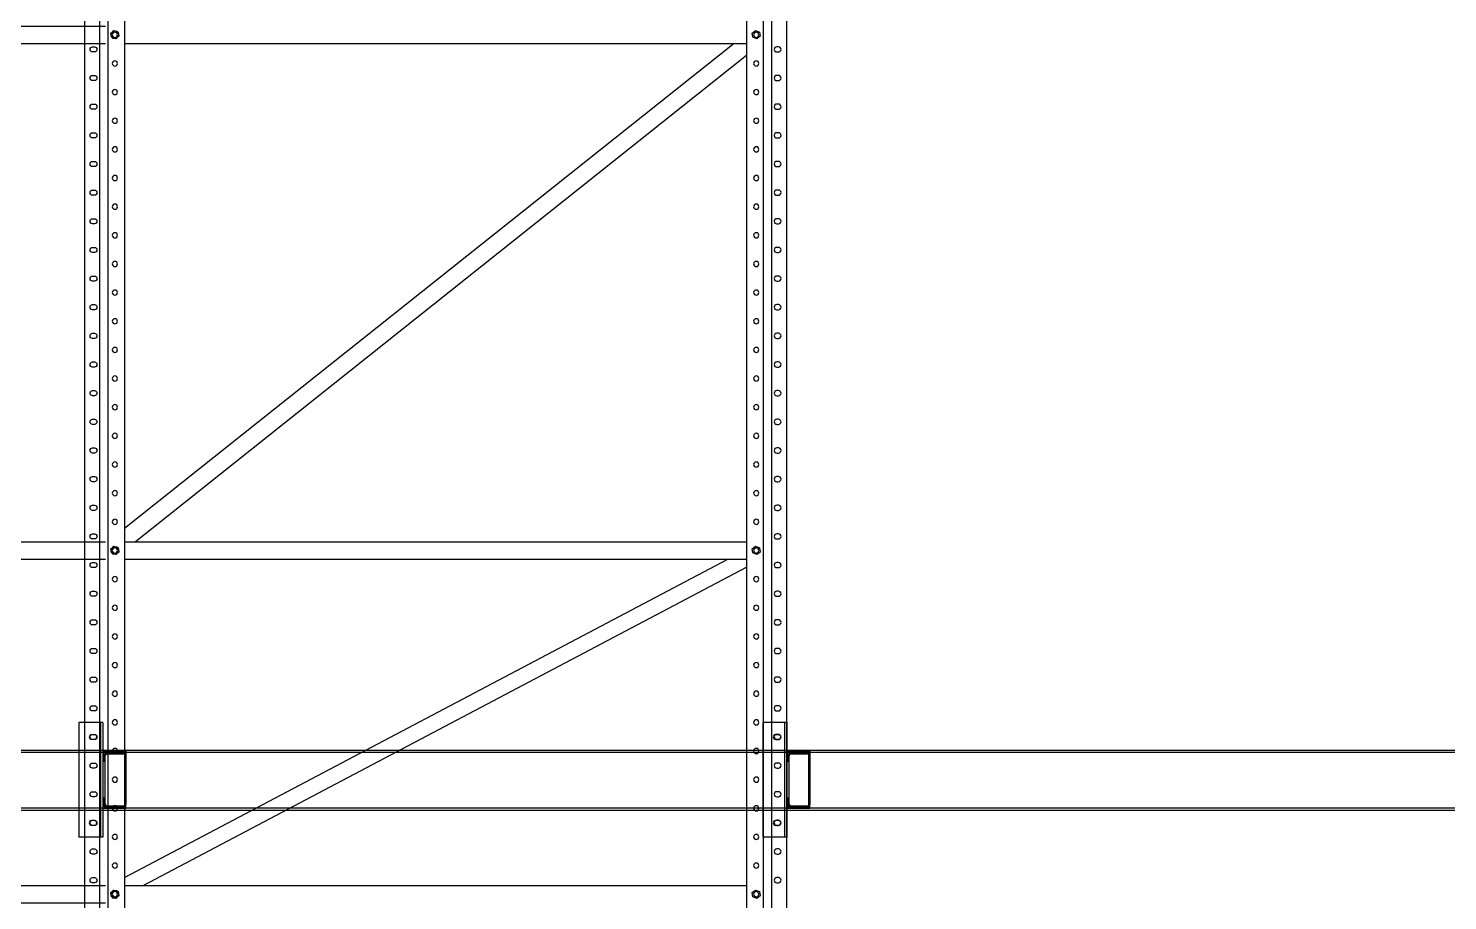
# Model space of a CAD drawing. Header units: millimetres. Extents: x 223 to 55669, y 510 to 13629.
# Drawn here: x 2300 to 4778, y 2320 to 3842 of the extents above; entities that cross this region are included whole.
import ezdxf

# ---------------------------------------------------------------- set-up
doc = ezdxf.new("R2010")
doc.units = ezdxf.units.MM
doc.linetypes.add('LIN0', pattern=[0])
doc.layers.add('02', color=2, linetype='Continuous')
doc.layers.add('MONTANTE', color=170, linetype='LIN0', lineweight=25)

# ---------------------------------------------------------------- blocks, each defined once
blk = doc.blocks.new('*U66')
at = {"layer": 'MONTANTE'}
for p, q in [((-1277.6, 10954.8), (-1277.6, 64.7)), ((-1251.5, 10954.8), (-1251.5, 64.7)), ((-1237.1, 10954.8), (-1237.1, 4.8)), ((-1207.9, 10954.8), (-1207.9, 4.8)), ((-122.4, 10954.8), (-122.4, 4.8)), ((-93.2, 10954.8), (-93.2, 4.8)), ((-78.8, 10954.8), (-78.8, 64.7)), ((-52.6, 10954.8), (-52.6, 64.7)), ((-122.4, 2789.7), (-1207.9, 2789.7)), ((-122.4, 2789.7), (-1207.9, 2789.7)), ((-1186.6, 2789.7), (-122.4, 1943.2)), ((-1207.9, 2768.6), (-141.4, 1919.7)), ((-122.4, 1919.7), (-1207.9, 1919.7)), ((-122.4, 1889.7), (-1207.9, 1889.7)), ((-122.4, 1334.2), (-1175.6, 1889.7)), ((-154.7, 1319.7), (-1207.9, 1875.3)), ((-122.4, 1319.7), (-1207.9, 1319.7))]:
    blk.add_line(p, q, dxfattribs=at)
for points in [[(-1223.9, 2812), (-1230.7, 2809.2), (-1231.7, 2802), (-1225.9, 2797.5), (-1219.1, 2800.3), (-1218.1, 2807.5), (-1223.9, 2812)], [(-1223.9, 2812), (-1230.7, 2809.2), (-1231.7, 2802), (-1225.9, 2797.5), (-1219.1, 2800.3), (-1218.1, 2807.5), (-1223.9, 2812)], [(-104.4, 2812), (-111.2, 2809.2), (-112.2, 2802), (-106.4, 2797.5), (-99.6, 2800.3), (-98.6, 2807.5), (-104.4, 2812)], [(-104.4, 2812), (-111.2, 2809.2), (-112.2, 2802), (-106.4, 2797.5), (-99.6, 2800.3), (-98.6, 2807.5), (-104.4, 2812)], [(-1223.9, 1912), (-1230.7, 1909.2), (-1231.7, 1902), (-1225.9, 1897.5), (-1219.1, 1900.3), (-1218.1, 1907.5), (-1223.9, 1912)], [(-104.4, 1912), (-111.2, 1909.2), (-112.2, 1902), (-106.4, 1897.5), (-99.6, 1900.3), (-98.6, 1907.5), (-104.4, 1912)], [(-1223.9, 1312), (-1230.7, 1309.2), (-1231.7, 1302), (-1225.9, 1297.5), (-1219.1, 1300.3), (-1218.1, 1307.5), (-1223.9, 1312)], [(-104.4, 1312), (-111.2, 1309.2), (-112.2, 1302), (-106.4, 1297.5), (-99.6, 1300.3), (-98.6, 1307.5), (-104.4, 1312)]]:
    blk.add_lwpolyline(points, dxfattribs=at)
for points in [[(-1260.7, 2774.7), (-1263.7, 2774.7, -1), (-1263.7, 2783.7), (-1260.7, 2783.7, -1)], [(-69.6, 2774.7), (-66.6, 2774.7, 1), (-66.6, 2783.7), (-69.6, 2783.7, 1)], [(-1260.7, 2724.7), (-1263.7, 2724.7, -1), (-1263.7, 2733.7), (-1260.7, 2733.7, -1)], [(-69.6, 2724.7), (-66.6, 2724.7, 1), (-66.6, 2733.7), (-69.6, 2733.7, 1)], [(-1260.7, 2674.7), (-1263.7, 2674.7, -1), (-1263.7, 2683.7), (-1260.7, 2683.7, -1)], [(-69.6, 2674.7), (-66.6, 2674.7, 1), (-66.6, 2683.7), (-69.6, 2683.7, 1)], [(-1260.7, 2624.7), (-1263.7, 2624.7, -1), (-1263.7, 2633.7), (-1260.7, 2633.7, -1)], [(-69.6, 2624.7), (-66.6, 2624.7, 1), (-66.6, 2633.7), (-69.6, 2633.7, 1)], [(-1260.7, 2574.7), (-1263.7, 2574.7, -1), (-1263.7, 2583.7), (-1260.7, 2583.7, -1)], [(-69.6, 2574.7), (-66.6, 2574.7, 1), (-66.6, 2583.7), (-69.6, 2583.7, 1)], [(-1260.7, 2524.7), (-1263.7, 2524.7, -1), (-1263.7, 2533.7), (-1260.7, 2533.7, -1)], [(-69.6, 2524.7), (-66.6, 2524.7, 1), (-66.6, 2533.7), (-69.6, 2533.7, 1)], [(-1260.7, 2474.7), (-1263.7, 2474.7, -1), (-1263.7, 2483.7), (-1260.7, 2483.7, -1)], [(-69.6, 2474.7), (-66.6, 2474.7, 1), (-66.6, 2483.7), (-69.6, 2483.7, 1)], [(-1260.7, 2424.7), (-1263.7, 2424.7, -1), (-1263.7, 2433.7), (-1260.7, 2433.7, -1)], [(-69.6, 2424.7), (-66.6, 2424.7, 1), (-66.6, 2433.7), (-69.6, 2433.7, 1)], [(-1260.7, 2374.7), (-1263.7, 2374.7, -1), (-1263.7, 2383.7), (-1260.7, 2383.7, -1)], [(-69.6, 2374.7), (-66.6, 2374.7, 1), (-66.6, 2383.7), (-69.6, 2383.7, 1)], [(-1260.7, 2324.7), (-1263.7, 2324.7, -1), (-1263.7, 2333.7), (-1260.7, 2333.7, -1)], [(-69.6, 2324.7), (-66.6, 2324.7, 1), (-66.6, 2333.7), (-69.6, 2333.7, 1)], [(-1260.7, 2274.7), (-1263.7, 2274.7, -1), (-1263.7, 2283.7), (-1260.7, 2283.7, -1)], [(-69.6, 2274.7), (-66.6, 2274.7, 1), (-66.6, 2283.7), (-69.6, 2283.7, 1)], [(-1260.7, 2224.7), (-1263.7, 2224.7, -1), (-1263.7, 2233.7), (-1260.7, 2233.7, -1)], [(-69.6, 2224.7), (-66.6, 2224.7, 1), (-66.6, 2233.7), (-69.6, 2233.7, 1)], [(-1260.7, 2174.7), (-1263.7, 2174.7, -1), (-1263.7, 2183.7), (-1260.7, 2183.7, -1)], [(-69.6, 2174.7), (-66.6, 2174.7, 1), (-66.6, 2183.7), (-69.6, 2183.7, 1)], [(-1260.7, 2124.7), (-1263.7, 2124.7, -1), (-1263.7, 2133.7), (-1260.7, 2133.7, -1)], [(-69.6, 2124.7), (-66.6, 2124.7, 1), (-66.6, 2133.7), (-69.6, 2133.7, 1)], [(-1260.7, 2074.7), (-1263.7, 2074.7, -1), (-1263.7, 2083.7), (-1260.7, 2083.7, -1)], [(-69.6, 2074.7), (-66.6, 2074.7, 1), (-66.6, 2083.7), (-69.6, 2083.7, 1)], [(-1260.7, 2024.7), (-1263.7, 2024.7, -1), (-1263.7, 2033.7), (-1260.7, 2033.7, -1)], [(-69.6, 2024.7), (-66.6, 2024.7, 1), (-66.6, 2033.7), (-69.6, 2033.7, 1)], [(-1260.7, 1974.7), (-1263.7, 1974.7, -1), (-1263.7, 1983.7), (-1260.7, 1983.7, -1)], [(-69.6, 1974.7), (-66.6, 1974.7, 1), (-66.6, 1983.7), (-69.6, 1983.7, 1)], [(-1260.7, 1924.7), (-1263.7, 1924.7, -1), (-1263.7, 1933.7), (-1260.7, 1933.7, -1)], [(-69.6, 1924.7), (-66.6, 1924.7, 1), (-66.6, 1933.7), (-69.6, 1933.7, 1)], [(-1260.7, 1874.7), (-1263.7, 1874.7, -1), (-1263.7, 1883.7), (-1260.7, 1883.7, -1)], [(-69.6, 1874.7), (-66.6, 1874.7, 1), (-66.6, 1883.7), (-69.6, 1883.7, 1)], [(-1260.7, 1824.7), (-1263.7, 1824.7, -1), (-1263.7, 1833.7), (-1260.7, 1833.7, -1)], [(-69.6, 1824.7), (-66.6, 1824.7, 1), (-66.6, 1833.7), (-69.6, 1833.7, 1)], [(-1260.7, 1774.7), (-1263.7, 1774.7, -1), (-1263.7, 1783.7), (-1260.7, 1783.7, -1)], [(-69.6, 1774.7), (-66.6, 1774.7, 1), (-66.6, 1783.7), (-69.6, 1783.7, 1)], [(-1260.7, 1724.7), (-1263.7, 1724.7, -1), (-1263.7, 1733.7), (-1260.7, 1733.7, -1)], [(-69.6, 1724.7), (-66.6, 1724.7, 1), (-66.6, 1733.7), (-69.6, 1733.7, 1)], [(-1260.7, 1674.7), (-1263.7, 1674.7, -1), (-1263.7, 1683.7), (-1260.7, 1683.7, -1)], [(-69.6, 1674.7), (-66.6, 1674.7, 1), (-66.6, 1683.7), (-69.6, 1683.7, 1)], [(-1260.7, 1624.7), (-1263.7, 1624.7, -1), (-1263.7, 1633.7), (-1260.7, 1633.7, -1)], [(-69.6, 1624.7), (-66.6, 1624.7, 1), (-66.6, 1633.7), (-69.6, 1633.7, 1)], [(-1260.7, 1574.7), (-1263.7, 1574.7, -1), (-1263.7, 1583.7), (-1260.7, 1583.7, -1)], [(-69.6, 1574.7), (-66.6, 1574.7, 1), (-66.6, 1583.7), (-69.6, 1583.7, 1)], [(-1260.7, 1524.7), (-1263.7, 1524.7, -1), (-1263.7, 1533.7), (-1260.7, 1533.7, -1)], [(-69.6, 1524.7), (-66.6, 1524.7, 1), (-66.6, 1533.7), (-69.6, 1533.7, 1)], [(-1260.7, 1474.7), (-1263.7, 1474.7, -1), (-1263.7, 1483.7), (-1260.7, 1483.7, -1)], [(-69.6, 1474.7), (-66.6, 1474.7, 1), (-66.6, 1483.7), (-69.6, 1483.7, 1)], [(-1260.7, 1424.7), (-1263.7, 1424.7, -1), (-1263.7, 1433.7), (-1260.7, 1433.7, -1)], [(-69.6, 1424.7), (-66.6, 1424.7, 1), (-66.6, 1433.7), (-69.6, 1433.7, 1)], [(-1260.7, 1374.7), (-1263.7, 1374.7, -1), (-1263.7, 1383.7), (-1260.7, 1383.7, -1)], [(-69.6, 1374.7), (-66.6, 1374.7, 1), (-66.6, 1383.7), (-69.6, 1383.7, 1)], [(-1260.7, 1324.7), (-1263.7, 1324.7, -1), (-1263.7, 1333.7), (-1260.7, 1333.7, -1)], [(-69.6, 1324.7), (-66.6, 1324.7, 1), (-66.6, 1333.7), (-69.6, 1333.7, 1)]]:
    blk.add_lwpolyline(points, format="xyb", close=True, dxfattribs=at)
for centre in [(-1224.9, 2804.7), (-105.4, 2804.7), (-1224.9, 2754.7), (-105.4, 2754.7), (-1224.9, 2704.7), (-105.4, 2704.7), (-1224.9, 2654.7), (-105.4, 2654.7), (-1224.9, 2604.7), (-105.4, 2604.7), (-1224.9, 2554.7), (-105.4, 2554.7), (-1224.9, 2504.7), (-105.4, 2504.7), (-1224.9, 2454.7), (-105.4, 2454.7), (-1224.9, 2404.7), (-105.4, 2404.7), (-1224.9, 2354.7), (-105.4, 2354.7), (-1224.9, 2304.7), (-105.4, 2304.7), (-1224.9, 2254.7), (-105.4, 2254.7), (-1224.9, 2204.7), (-105.4, 2204.7), (-1224.9, 2154.7), (-105.4, 2154.7), (-1224.9, 2104.7), (-105.4, 2104.7), (-1224.9, 2054.7), (-105.4, 2054.7), (-1224.9, 2004.7), (-105.4, 2004.7), (-1224.9, 1954.7), (-105.4, 1954.7), (-1224.9, 1904.7), (-105.4, 1904.7), (-1224.9, 1854.7), (-105.4, 1854.7), (-1224.9, 1804.7), (-105.4, 1804.7), (-1224.9, 1754.7), (-105.4, 1754.7), (-1224.9, 1704.7), (-105.4, 1704.7), (-1224.9, 1654.7), (-105.4, 1654.7), (-1224.9, 1604.7), (-105.4, 1604.7), (-1224.9, 1554.7), (-105.4, 1554.7), (-1224.9, 1504.7), (-105.4, 1504.7), (-1224.9, 1454.7), (-105.4, 1454.7), (-1224.9, 1404.7), (-105.4, 1404.7), (-1224.9, 1354.7), (-105.4, 1354.7), (-1224.9, 1304.7), (-105.4, 1304.7)]:
    blk.add_circle(centre, 4.5, dxfattribs=at)
blk = doc.blocks.new('*U356')
blk.add_blockref('*U66', (145, -6477.375))
blk = doc.blocks.new('*U355')
at = {"color": 0, "linetype": 'ByBlock', "lineweight": -2, "transparency": 16777216}
blk.add_blockref('*U356', (0, 0), dxfattribs=at)
blk = doc.blocks.new('*U74')
at = {"color": 7, "linetype": 'Continuous', "lineweight": 25}
for p, q in [((-38, 50), (-38, -150)), ((0, 50), (0, -150)), ((4.2, 50), (4.2, -150)), ((-10.6, 29), (-15.6, 29)), ((-15.6, 21), (-10.6, 21)), ((6.2, -17.8), (4.2, -17.8)), ((6.2, -6.8), (6.2, -17.8)), ((8.2, -91.9), (8.2, -7.8)), ((44.2, -2.8), (8.2, -2.8)), ((40.2, -4.8), (8.2, -4.8)), ((42.2, -92.9), (42.2, -6.8)), ((44.2, -92.9), (44.2, -9.8)), ((6.2, -81.9), (4.2, -81.9)), ((6.2, -81.9), (6.2, -92.9)), ((8.2, -94.9), (40.2, -94.9)), ((8.2, -96.9), (40.2, -96.9)), ((-10.6, -121), (-15.6, -121)), ((-15.6, -129), (-10.6, -129))]:
    blk.add_line(p, q, dxfattribs=at)
for p, q in [((4.2, 50), (-38, 50)), ((4.2, 0), (44.2, 0)), ((44.2, 0), (44.2, -6.8)), ((44.2, -6.8), (44.2, -92.9)), ((40.2, -96.9), (44.2, -96.9)), ((44.2, -100), (44.2, -92.9)), ((44.2, -100), (4.2, -100)), ((4.2, -150), (-38, -150))]:
    blk.add_line(p, q)
for centre, radius, start, end in [((-15.6, 25), 4, 90, 270), ((-10.6, 25), 4, 270, 90), ((8.2, -6.8), 4, 90, 180), ((8.2, -6.8), 2, 90, 180), ((11.2, -7.8), 3, 90, 180), ((40.2, -6.8), 4, 0, 90), ((40.2, -6.8), 2, 0, 90), ((8.2, -92.9), 4, 180, 270), ((8.2, -92.9), 2, 180, 270), ((11.2, -91.9), 3, 180, 270), ((40.2, -92.9), 2, 270, 0), ((40.2, -92.9), 4, 270, 0), ((-15.6, -125), 4, 90, 270), ((-10.6, -125), 4, 270, 90)]:
    blk.add_arc(centre, radius, start, end, dxfattribs=at)
blk = doc.blocks.new('*U358')
for points in [[(-957, 50.5), (-5858, 50.5), (-5858, 47.5), (-917, 47.5)], [(-917, -50.2), (-5858, -50.2), (-5858, -53.2), (-957, -53.2)]]:
    blk.add_lwpolyline(points)
at = {"layer": '02'}
for p in [(-4605.3, 49.3), (-3411.3, 49.3)]:
    blk.add_blockref('*U74', p, dxfattribs=at)
blk = doc.blocks.new('*U357')
at = {"color": 0, "linetype": 'ByBlock', "lineweight": -2, "transparency": 16777216}
blk.add_blockref('*U358', (0, 0), dxfattribs=at)
blk = doc.blocks.new('Bloco Suporte Travessa Hor.')
at = {"layer": 'MONTANTE', "color": 0}
for p, q in [((-22.1, 25), (19.9, 25)), ((-22.1, -75), (-22.1, 25)), ((15.6, 25), (15.6, -75)), ((19.9, 25), (19.9, -75)), ((19.9, -75), (-22.1, -75))]:
    blk.add_line(p, q, dxfattribs=at)
at = {"layer": 'MONTANTE', "color": 0, "linetype": 'Continuous', "lineweight": 25}
for p, q in [((5, 4), (0, 4)), ((0, -4), (5, -4)), ((5, -46), (0, -46)), ((0, -54), (5, -54))]:
    blk.add_line(p, q, dxfattribs=at)
for centre, start, end in [((0, 0), 90, 270), ((5, 0), 270, 90), ((0, -50), 90, 270), ((5, -50), 270, 90)]:
    blk.add_arc(centre, 4, start, end, dxfattribs=at)
blk = doc.blocks.new('*U165')
at = {"layer": 'MONTANTE'}
for p, q in [((-22.1, -10), (-1246, -10)), ((-22.1, -10), (-1246, -10)), ((-22.1, -40), (-1246, -40)), ((-22.1, -40), (-1246, -40))]:
    blk.add_line(p, q, dxfattribs=at)
blk.add_lwpolyline([(-1259, -31.7), (-1254.8, -25.7), (-1257.9, -19), (-1265.2, -18.3), (-1269.4, -24.3), (-1266.3, -31)], close=True, dxfattribs=at)
blk.add_blockref('Bloco Suporte Travessa Hor.', (0, 0), dxfattribs=at)
blk.add_blockref('Bloco Suporte Travessa Hor.', (0, 0), dxfattribs=at)
blk = doc.blocks.new('*U360')
at = {"rotation": 180}
blk.add_blockref('*U165', (-606.7, -50), dxfattribs=at)
blk = doc.blocks.new('*U359')
at = {"color": 0, "linetype": 'ByBlock', "lineweight": -2, "transparency": 16777216}
for p in [(0, 900), (0, 0)]:
    blk.add_blockref('*U360', p, dxfattribs=at)
blk = doc.blocks.new('*U180')
at = {"layer": 'MONTANTE'}
for p, q in [((-22.1, -10), (-1246, -10)), ((-22.1, -10), (-1246, -10)), ((-22.1, -40), (-1246, -40)), ((-22.1, -40), (-1246, -40))]:
    blk.add_line(p, q, dxfattribs=at)
blk.add_lwpolyline([(-1259, -31.7), (-1254.8, -25.7), (-1257.9, -19), (-1265.2, -18.3), (-1269.4, -24.3), (-1266.3, -31)], close=True, dxfattribs=at)
blk.add_blockref('Bloco Suporte Travessa Hor.', (0, 0), dxfattribs=at)
blk.add_blockref('Bloco Suporte Travessa Hor.', (0, 0), dxfattribs=at)
blk = doc.blocks.new('*U362')
at = {"rotation": 180}
blk.add_blockref('*U180', (-624.8, -25), dxfattribs=at)
blk = doc.blocks.new('*U361')
at = {"color": 0, "linetype": 'ByBlock', "lineweight": -2, "transparency": 16777216}
for p in [(0, 1200), (0, 600), (0, 0)]:
    blk.add_blockref('*U362', p, dxfattribs=at)

msp = doc.modelspace()

# ---------------------------------------------------------------- block references
for name, p in [('*U359', (1796, 2955.7)), ('*U357', (7031.6, 2530.9)), ('*U361', (1814, 1130.7))]:
    msp.add_blockref(name, p)
at = {"xscale": -1}
msp.add_blockref('*U355', (2491, 7503.4), dxfattribs=at)

doc.saveas('drawing.dxf')
